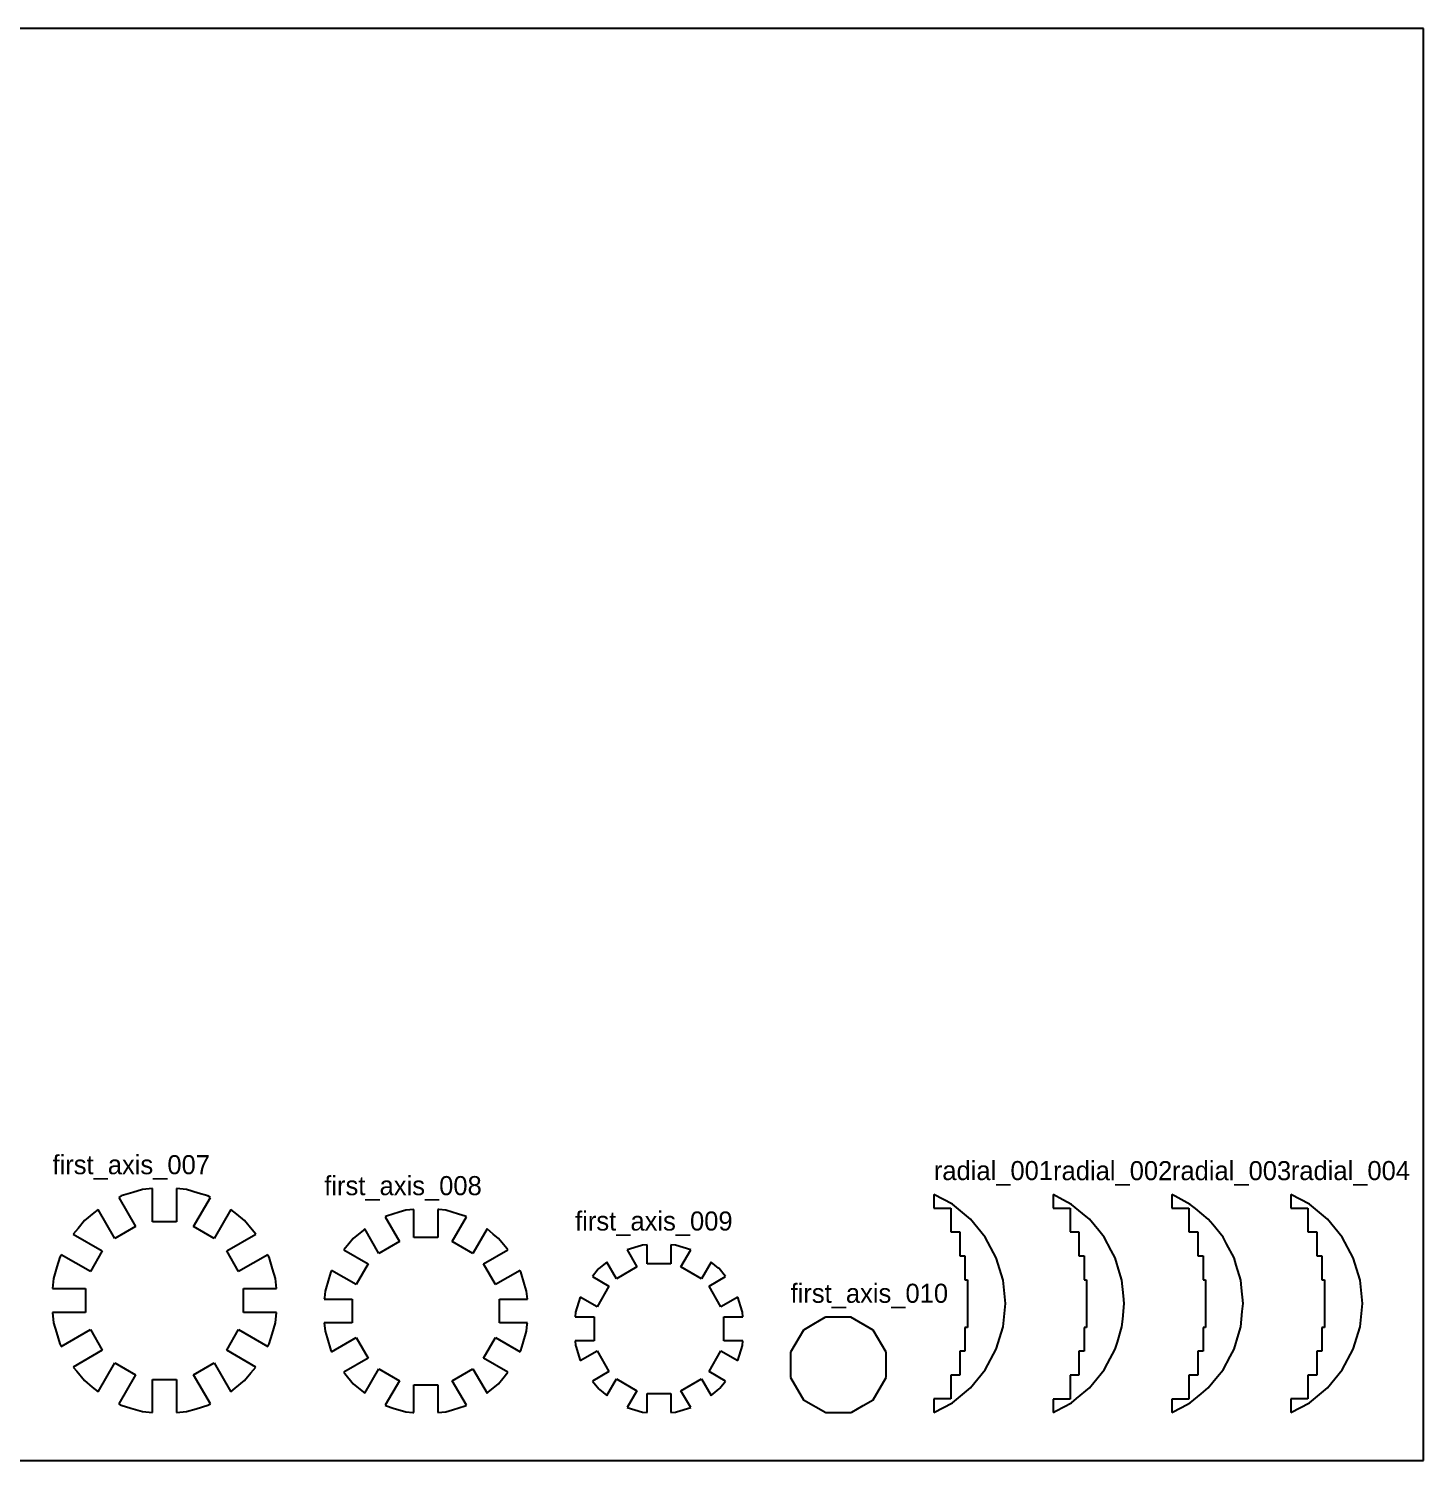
# Model space of a CAD drawing. Header units: metres. Extents: x 0 to 600, y 0 to 300.
# Drawn here: x 307.7 to 600, y 0 to 300 of the extents above; entities that cross this region are included whole.
import ezdxf

# ---------------------------------------------------------------- set-up
doc = ezdxf.new("R2010")
doc.units = ezdxf.units.M

msp = doc.modelspace()

# ---------------------------------------------------------------- linework, layer by layer
at = {"layer": 'first_axis_007'}
for p, q in [((327.119562, 55.395952), (326.59312, 55.114562)), ((326.59312, 55.114562), (330.115048, 49.014404)), ((329.54266, 56.130991), (327.119562, 55.395952)), ((331.570027, 56.745986), (329.54266, 56.130991)), ((333.698356, 56.955608), (331.570027, 56.745986)), ((333.698356, 50.004884), (333.698356, 56.955608)), ((338.718294, 56.953644), (338.698356, 56.955608)), ((338.698356, 56.955608), (338.698356, 50.004884)), ((340.826686, 56.745986), (338.718294, 56.953644)), ((343.249783, 56.010947), (340.826686, 56.745986)), ((342.281665, 49.014404), (345.803593, 55.114562)), ((345.27715, 55.395952), (343.249783, 56.010947)), ((345.803593, 55.114562), (345.27715, 55.395952)), ((321.380296, 51.859593), (319.422933, 50.253228)), ((322.274963, 52.593828), (321.380296, 51.859593)), ((325.78492, 46.514404), (322.274963, 52.593828)), ((350.12175, 52.593828), (346.611792, 46.514404)), ((351.336085, 51.597249), (350.12175, 52.593828)), ((352.97378, 50.253228), (351.336085, 51.597249)), ((318.078911, 48.615533), (317.082332, 47.401197)), ((319.422933, 50.253228), (318.078911, 48.615533)), ((330.115048, 49.014404), (325.78492, 46.514404)), ((338.698356, 50.004884), (333.698356, 50.004884)), ((346.611792, 46.514404), (342.281665, 49.014404)), ((354.580146, 48.295864), (352.97378, 50.253228)), ((355.314381, 47.401197), (354.580146, 48.295864)), ((317.082332, 47.401197), (323.161756, 43.89124)), ((349.234956, 43.89124), (355.314381, 47.401197)), ((314.280208, 42.556598), (313.665213, 40.529231)), ((314.561598, 43.083041), (314.280208, 42.556598)), ((320.661756, 39.561113), (314.561598, 43.083041)), ((323.161756, 43.89124), (320.661756, 39.561113)), ((351.734956, 39.561113), (349.234956, 43.89124)), ((357.835115, 43.083041), (351.734956, 39.561113)), ((358.116504, 42.556598), (357.835115, 43.083041)), ((358.851543, 40.133501), (358.116504, 42.556598)), ((313.665213, 40.529231), (312.930175, 38.106133)), ((359.466538, 38.106133), (358.851543, 40.133501)), ((312.930175, 38.106133), (312.722516, 35.997741)), ((359.67616, 35.977804), (359.466538, 38.106133)), ((312.722516, 35.997741), (312.720552, 35.977804)), ((312.720552, 35.977804), (319.671277, 35.977804)), ((319.671277, 35.977804), (319.671277, 30.977804)), ((352.725436, 30.977804), (352.725436, 35.977804)), ((352.725436, 35.977804), (359.67616, 35.977804)), ((319.671277, 30.977804), (312.720553, 30.977804)), ((312.720553, 30.977804), (312.930175, 28.849475)), ((359.67616, 30.977804), (352.725436, 30.977804)), ((359.466538, 28.849475), (359.674197, 30.957867)), ((359.674197, 30.957867), (359.67616, 30.977804)), ((312.930175, 28.849475), (313.54517, 26.822107)), ((314.561598, 23.872567), (320.661756, 27.394495)), ((320.661756, 27.394495), (323.161756, 23.064368)), ((349.234956, 23.064368), (351.734956, 27.394495)), ((351.734956, 27.394495), (357.835114, 23.872567)), ((358.731499, 26.426377), (359.466538, 28.849475)), ((313.54517, 26.822107), (314.280208, 24.39901)), ((314.280208, 24.39901), (314.561598, 23.872567)), ((357.835114, 23.872567), (358.116504, 24.39901)), ((358.116504, 24.39901), (358.731499, 26.426377)), ((323.161756, 23.064368), (317.082332, 19.554411)), ((355.314381, 19.554411), (349.234956, 23.064368)), ((317.082332, 19.554411), (317.816567, 18.659744)), ((317.816567, 18.659744), (319.422933, 16.70238)), ((322.274963, 14.361779), (325.784921, 20.441204)), ((325.784921, 20.441204), (330.115048, 17.941204)), ((342.281665, 17.941204), (346.611792, 20.441204)), ((346.611792, 20.441204), (350.121749, 14.36178)), ((352.97378, 16.70238), (354.317802, 18.340075)), ((354.317802, 18.340075), (355.314381, 19.554411)), ((319.422933, 16.70238), (321.060627, 15.358359)), ((321.060627, 15.358359), (322.274963, 14.361779)), ((330.115048, 17.941204), (326.59312, 11.841046)), ((333.698356, 16.950724), (338.698356, 16.950724)), ((333.698356, 10), (333.698356, 16.950724)), ((338.698356, 16.950724), (338.698356, 10)), ((345.803593, 11.841046), (342.281665, 17.941204)), ((350.121749, 14.36178), (351.016417, 15.096015)), ((351.016417, 15.096015), (352.97378, 16.70238)), ((326.59312, 11.841046), (327.119562, 11.559656)), ((327.119562, 11.559656), (329.14693, 10.944661)), ((329.14693, 10.944661), (331.570027, 10.209622)), ((331.570027, 10.209622), (333.678419, 10.001964)), ((333.678419, 10.001964), (333.698356, 10)), ((338.698356, 10), (340.826686, 10.209622)), ((340.826686, 10.209622), (342.854053, 10.824617)), ((342.854053, 10.824617), (345.27715, 11.559656)), ((345.27715, 11.559656), (345.803593, 11.841046))]:
    msp.add_line(p, q, dxfattribs=at)
at = {"layer": 'first_axis_008'}
for p, q in [((382.720334, 51.173576), (382.446669, 51.027299)), ((382.446669, 51.027299), (385.422267, 45.873413)), ((385.366401, 51.976252), (382.720334, 51.173576)), ((386.759085, 52.398719), (385.366401, 51.976252)), ((388.459245, 52.56617), (386.759085, 52.398719)), ((388.459245, 46.712805), (388.459245, 52.56617)), ((393.711063, 52.541368), (393.459245, 52.56617)), ((393.459245, 52.56617), (393.459245, 46.712805)), ((395.159406, 52.398719), (393.711063, 52.541368)), ((397.805473, 51.596042), (395.159406, 52.398719)), ((396.496224, 45.873413), (399.471821, 51.027299)), ((399.198157, 51.173576), (397.805473, 51.596042)), ((399.471821, 51.027299), (399.198157, 51.173576)), ((377.873198, 48.26079), (375.735722, 46.506608)), ((378.142711, 48.481973), (377.873198, 48.26079)), ((381.09214, 43.373413), (378.142711, 48.481973)), ((403.775779, 48.481973), (400.826351, 43.373413)), ((405.057767, 47.429873), (403.775779, 48.481973)), ((374.812457, 45.381607), (373.760358, 44.099619)), ((375.735722, 46.506608), (374.812457, 45.381607)), ((385.422267, 45.873413), (381.09214, 43.373413)), ((393.459245, 46.712805), (388.459245, 46.712805)), ((400.826351, 43.373413), (396.496224, 45.873413)), ((406.182769, 46.506608), (405.057767, 47.429873)), ((407.93695, 44.369132), (406.182769, 46.506608)), ((373.760358, 44.099619), (378.868917, 41.150191)), ((403.049574, 41.150191), (408.158133, 44.099619)), ((408.158133, 44.099619), (407.93695, 44.369132)), ((371.068754, 39.521996), (370.646288, 38.129312)), ((371.215031, 39.795661), (371.068754, 39.521996)), ((376.368917, 36.820064), (371.215031, 39.795661)), ((378.868917, 41.150191), (376.368917, 36.820064)), ((405.549574, 36.820064), (403.049574, 41.150191)), ((410.70346, 39.795661), (405.549574, 36.820064)), ((410.849736, 39.521996), (410.70346, 39.795661)), ((411.652413, 36.87593), (410.849736, 39.521996)), ((370.646288, 38.129312), (369.843612, 35.483246)), ((412.074879, 35.483246), (411.652413, 36.87593)), ((369.700963, 34.034903), (369.676161, 33.783085)), ((369.676161, 33.783085), (375.529525, 33.783085)), ((369.843612, 35.483246), (369.700963, 34.034903)), ((375.529525, 33.783085), (375.529525, 28.783085)), ((406.388966, 28.783085), (406.388966, 33.783085)), ((406.388966, 33.783085), (412.242331, 33.783085)), ((412.242331, 33.783085), (412.074879, 35.483246)), ((375.529525, 28.783085), (369.67616, 28.783085)), ((369.67616, 28.783085), (369.843612, 27.082925)), ((369.843612, 27.082925), (370.266078, 25.690241)), ((412.24233, 28.783085), (406.388966, 28.783085)), ((411.272203, 24.436858), (412.074879, 27.082925)), ((412.074879, 27.082925), (412.217528, 28.531268)), ((412.217528, 28.531268), (412.24233, 28.783085)), ((370.266078, 25.690241), (371.068754, 23.044174)), ((371.215031, 22.770509), (376.368917, 25.746107)), ((376.368917, 25.746107), (378.868917, 21.415979)), ((403.049574, 21.415979), (405.549574, 25.746106)), ((405.549574, 25.746106), (410.70346, 22.770509)), ((410.849736, 23.044174), (411.272203, 24.436858)), ((371.068754, 23.044174), (371.215031, 22.770509)), ((378.868917, 21.415979), (373.760357, 18.466551)), ((408.158133, 18.466551), (403.049574, 21.415979)), ((410.70346, 22.770509), (410.849736, 23.044174)), ((373.760357, 18.466551), (373.981541, 18.197038)), ((373.981541, 18.197038), (375.735722, 16.059562)), ((378.142712, 14.084197), (381.09214, 19.192757)), ((381.09214, 19.192757), (385.422267, 16.692757)), ((396.496224, 16.692757), (400.826351, 19.192757)), ((400.826351, 19.192757), (403.775779, 14.084197)), ((407.106033, 17.184563), (408.158133, 18.466551)), ((375.735722, 16.059562), (376.860724, 15.136297)), ((376.860724, 15.136297), (378.142712, 14.084197)), ((385.422267, 16.692757), (382.446669, 11.538871)), ((388.459245, 10), (388.459245, 15.853365)), ((388.459245, 15.853365), (393.459245, 15.853365)), ((393.459245, 15.853365), (393.459245, 10)), ((399.471821, 11.538871), (396.496224, 16.692757)), ((404.045292, 14.305381), (406.182769, 16.059562)), ((406.182769, 16.059562), (407.106033, 17.184563)), ((403.775779, 14.084197), (404.045292, 14.305381)), ((382.446669, 11.538871), (382.720334, 11.392594)), ((382.720334, 11.392594), (384.113018, 10.970128)), ((384.113018, 10.970128), (386.759085, 10.167452)), ((386.759085, 10.167452), (388.207428, 10.024802)), ((388.207428, 10.024802), (388.459245, 10)), ((393.459245, 10), (395.159406, 10.167452)), ((395.159406, 10.167452), (396.55209, 10.589918)), ((396.55209, 10.589918), (399.198157, 11.392594)), ((399.198157, 11.392594), (399.471821, 11.538871))]:
    msp.add_line(p, q, dxfattribs=at)
at = {"layer": 'first_axis_009'}
for p, q in [((436.159516, 45.00278), (433.169381, 44.095734)), ((436.342393, 45.058256), (436.159516, 45.00278)), ((437.319581, 45.1545), (436.342393, 45.058256)), ((437.319581, 41.154053), (437.319581, 45.1545)), ((443.296769, 45.058256), (442.319581, 45.1545)), ((442.319581, 45.1545), (442.319581, 41.154053)), ((446.457454, 44.099473), (443.296769, 45.058256)), ((433.169381, 44.095734), (435.209262, 40.562556)), ((444.429899, 40.562556), (446.46978, 44.095734)), ((446.46978, 44.095734), (446.457454, 44.099473)), ((427.095242, 40.032626), (425.857822, 38.524827)), ((427.216478, 40.180353), (427.095242, 40.032626)), ((428.872004, 41.539009), (427.216478, 40.180353)), ((430.879135, 38.062556), (428.872004, 41.539009)), ((435.209262, 40.562556), (430.879135, 38.062556)), ((442.319581, 41.154053), (437.319581, 41.154053)), ((448.760026, 38.062556), (444.429899, 40.562556)), ((450.767157, 41.539009), (448.760026, 38.062556)), ((452.274957, 40.301589), (450.767157, 41.539009)), ((452.422684, 40.180353), (452.274957, 40.301589)), ((453.781339, 38.524827), (452.422684, 40.180353)), ((425.857822, 38.524827), (429.334275, 36.517696)), ((429.334275, 36.517696), (426.834275, 32.187569)), ((450.304887, 36.517696), (453.781339, 38.524827)), ((452.804887, 32.187569), (450.304887, 36.517696)), ((423.297358, 34.215123), (422.338575, 31.054438)), ((423.301097, 34.22745), (423.297358, 34.215123)), ((426.834275, 32.187569), (423.301097, 34.22745)), ((456.338064, 34.22745), (452.804887, 32.187569)), ((457.245111, 31.237315), (456.338064, 34.22745)), ((422.338575, 31.054438), (422.242331, 30.07725)), ((422.242331, 30.07725), (426.242778, 30.07725)), ((426.242778, 30.07725), (426.242778, 25.07725)), ((453.396384, 25.07725), (453.396384, 30.07725)), ((453.396384, 30.07725), (457.396831, 30.07725)), ((457.300586, 31.054438), (457.245111, 31.237315)), ((457.396831, 30.07725), (457.300586, 31.054438)), ((426.242778, 25.07725), (422.242331, 25.07725)), ((422.242331, 25.07725), (422.338575, 24.100062)), ((422.338575, 24.100062), (422.394051, 23.917185)), ((457.396831, 25.07725), (453.396384, 25.07725)), ((456.341803, 20.939377), (457.300586, 24.100062)), ((457.300586, 24.100062), (457.396831, 25.07725)), ((422.394051, 23.917185), (423.301097, 20.927051)), ((423.301097, 20.927051), (426.834275, 22.966932)), ((426.834275, 22.966932), (429.334275, 18.636804)), ((450.304887, 18.636804), (452.804887, 22.966932)), ((452.804887, 22.966932), (456.338064, 20.927051)), ((429.334275, 18.636804), (425.857822, 16.629674)), ((453.781339, 16.629674), (450.304887, 18.636804)), ((456.338064, 20.927051), (456.341803, 20.939377)), ((425.857822, 16.629674), (427.216478, 14.974147)), ((428.872004, 13.615492), (430.879135, 17.091944)), ((430.879135, 17.091944), (435.209262, 14.591944)), ((444.429899, 14.591944), (448.760026, 17.091944)), ((448.760026, 17.091944), (450.767157, 13.615492)), ((452.422684, 14.974147), (452.54392, 15.121874)), ((452.54392, 15.121874), (453.781339, 16.629674)), ((427.216478, 14.974147), (427.364205, 14.852911)), ((427.364205, 14.852911), (428.872004, 13.615492)), ((435.209262, 14.591944), (433.169381, 11.058767)), ((437.319581, 10), (437.319581, 14.000447)), ((437.319581, 14.000447), (442.319581, 14.000447)), ((442.319581, 14.000447), (442.319581, 10)), ((446.46978, 11.058767), (444.429899, 14.591944)), ((450.767157, 13.615492), (452.422684, 14.974147)), ((433.169381, 11.058767), (433.181707, 11.055028)), ((433.181707, 11.055028), (436.342393, 10.096245)), ((436.342393, 10.096245), (437.319581, 10)), ((442.319581, 10), (443.296769, 10.096245)), ((443.296769, 10.096245), (443.479646, 10.15172)), ((443.479646, 10.15172), (446.46978, 11.058767))]:
    msp.add_line(p, q, dxfattribs=at)
at = {"layer": 'first_axis_010'}
for p, q in [((474.768251, 30.014101), (474.576857, 29.903599)), ((480.039511, 30.014101), (474.768251, 30.014101)), ((484.712805, 27.315973), (480.039511, 30.014101)), ((470.094958, 27.315974), (467.396831, 22.64268)), ((472.225803, 28.546217), (470.094958, 27.315974)), ((474.576857, 29.903599), (472.225803, 28.546217)), ((487.410932, 22.642681), (484.712805, 27.315973)), ((467.396831, 22.64268), (467.396831, 17.37142)), ((487.410932, 17.37142), (487.410932, 22.642681)), ((467.396831, 17.37142), (470.094958, 12.698127)), ((484.712804, 12.698127), (487.410932, 17.37142)), ((470.094958, 12.698127), (474.768251, 10)), ((482.58196, 11.467883), (484.712804, 12.698127)), ((474.768251, 10), (480.039512, 10)), ((480.039512, 10), (480.230905, 10.110501)), ((480.230905, 10.110501), (482.58196, 11.467883))]:
    msp.add_line(p, q, dxfattribs=at)
at = {"layer": 'radial_001'}
for p, q in [((501.293137, 53.648564), (497.410932, 55.723646)), ((497.410932, 55.723646), (497.410932, 52.861823)), ((497.410932, 52.861823), (500.980684, 52.861823)), ((500.980684, 52.861823), (500.980684, 47.861823)), ((505.081551, 50.539493), (501.293137, 53.648564)), ((508.190623, 46.751079), (505.081551, 50.539493)), ((500.980684, 47.861823), (502.833602, 47.861823)), ((502.833602, 47.861823), (502.833602, 42.861823)), ((510.50087, 42.428909), (508.190623, 46.751079)), ((502.833602, 42.861823), (503.930961, 42.861823)), ((503.930961, 42.861823), (503.930961, 37.861823)), ((511.923514, 37.739081), (510.50087, 42.428909)), ((503.930961, 37.861823), (504.445831, 37.861823)), ((504.445831, 37.861823), (504.445831, 27.861823)), ((512.403881, 32.861823), (511.923514, 37.739081)), ((511.923514, 27.984565), (512.403881, 32.861823)), ((504.445831, 27.861823), (503.930961, 27.861823)), ((503.930961, 27.861823), (503.930961, 22.861823)), ((510.50087, 23.294737), (511.923514, 27.984565)), ((503.930961, 22.861823), (502.833602, 22.861823)), ((502.833602, 22.861823), (502.833602, 17.861823)), ((508.190623, 18.972567), (510.50087, 23.294737)), ((505.081551, 15.184153), (508.190623, 18.972567)), ((502.833602, 17.861823), (500.980684, 17.861823)), ((500.980684, 17.861823), (500.980684, 12.861823)), ((501.293137, 12.075082), (505.081551, 15.184153)), ((500.980684, 12.861823), (497.410932, 12.861823)), ((497.410932, 12.861823), (497.410932, 10)), ((497.410932, 10), (501.293137, 12.075082))]:
    msp.add_line(p, q, dxfattribs=at)
at = {"layer": 'radial_002'}
for p, q in [((524.43717, 54.610709), (522.403881, 55.702198)), ((522.403881, 55.702198), (522.403881, 52.851099)), ((526.249486, 53.637841), (524.43717, 54.610709)), ((522.403881, 52.851099), (525.970471, 52.851099)), ((525.970471, 52.851099), (525.970471, 47.851099)), ((528.55277, 51.739454), (526.249486, 53.637841)), ((530.021678, 50.528769), (528.55277, 51.739454)), ((531.969675, 48.144918), (530.021678, 50.528769)), ((533.117434, 46.740355), (531.969675, 48.144918)), ((525.970471, 47.851099), (527.823791, 47.851099)), ((527.823791, 47.851099), (527.823791, 42.851099)), ((534.595087, 43.963971), (533.117434, 46.740355)), ((527.823791, 42.851099), (528.916451, 42.851099)), ((528.916451, 42.851099), (528.916451, 37.851099)), ((535.417789, 42.418185), (534.595087, 43.963971)), ((536.342471, 39.356812), (535.417789, 42.418185)), ((536.834342, 37.728357), (536.342471, 39.356812)), ((528.916451, 37.851099), (529.429117, 37.851099)), ((529.429117, 37.851099), (529.429117, 32.851099)), ((537.150918, 34.500286), (536.834342, 37.728357)), ((537.312653, 32.851099), (537.150918, 34.500286)), ((529.429117, 32.851099), (529.429116, 32.851099)), ((529.429116, 32.851099), (529.429116, 27.851099)), ((536.99195, 29.580943), (537.312653, 32.851099)), ((529.429116, 27.851099), (528.916451, 27.851099)), ((528.916451, 27.851099), (528.916451, 22.851099)), ((535.87201, 24.787817), (536.834342, 27.973841)), ((536.834342, 27.973841), (536.99195, 29.580943)), ((535.417789, 23.284013), (535.87201, 24.787817)), ((528.916451, 22.851099), (527.823791, 22.851099)), ((527.823791, 22.851099), (527.823791, 17.851099)), ((533.832381, 20.305166), (535.417789, 23.284013)), ((530.946691, 16.305409), (533.117434, 18.961844)), ((533.117434, 18.961844), (533.832381, 20.305166)), ((527.823791, 17.851099), (525.970471, 17.851099)), ((525.970471, 17.851099), (525.970471, 12.851099)), ((527.315057, 12.94261), (530.021678, 15.17343)), ((530.021678, 15.17343), (530.946691, 16.305409)), ((525.970471, 12.851099), (522.403881, 12.851099)), ((522.403881, 12.851099), (522.403881, 10)), ((523.050082, 10.346887), (526.249486, 12.064358)), ((526.249486, 12.064358), (527.315057, 12.94261)), ((522.403881, 10), (523.050082, 10.346887))]:
    msp.add_line(p, q, dxfattribs=at)
at = {"layer": 'radial_003'}
for p, q in [((547.958854, 55.355312), (547.312653, 55.702198)), ((547.312653, 55.702198), (547.312653, 52.851099)), ((551.158258, 53.637841), (547.958854, 55.355312)), ((547.312653, 52.851099), (550.879243, 52.851099)), ((550.879243, 52.851099), (550.879243, 47.851099)), ((552.223829, 52.759588), (551.158258, 53.637841)), ((554.93045, 50.528769), (552.223829, 52.759588)), ((555.855463, 49.396789), (554.93045, 50.528769)), ((558.026206, 46.740355), (555.855463, 49.396789)), ((550.879243, 47.851099), (552.732563, 47.851099)), ((552.732563, 47.851099), (552.732563, 42.851099)), ((558.741153, 45.397033), (558.026206, 46.740355)), ((560.326561, 42.418185), (558.741153, 45.397033)), ((552.732563, 42.851099), (553.825223, 42.851099)), ((553.825223, 42.851099), (553.825223, 37.851099)), ((560.780782, 40.914381), (560.326561, 42.418185)), ((561.743114, 37.728357), (560.780782, 40.914381)), ((553.825223, 37.851099), (554.337888, 37.851099)), ((554.337888, 37.851099), (554.337888, 32.851099)), ((561.900722, 36.121256), (561.743114, 37.728357)), ((562.221425, 32.851099), (561.900722, 36.121256)), ((554.337888, 32.851099), (554.337888, 32.851099)), ((554.337888, 32.851099), (554.337888, 27.851099)), ((561.743114, 27.973841), (562.05969, 31.201913)), ((562.05969, 31.201913), (562.221425, 32.851099)), ((554.337888, 27.851099), (553.825223, 27.851099)), ((553.825223, 27.851099), (553.825223, 22.851099)), ((561.251243, 26.345387), (561.743114, 27.973841)), ((560.326561, 23.284013), (561.251243, 26.345387)), ((553.825223, 22.851099), (552.732563, 22.851099)), ((552.732563, 22.851099), (552.732563, 17.851099)), ((558.026206, 18.961844), (559.503859, 21.738227)), ((559.503859, 21.738227), (560.326561, 23.284013)), ((556.878447, 17.55728), (558.026206, 18.961844)), ((552.732563, 17.851099), (550.879243, 17.851099)), ((550.879243, 17.851099), (550.879243, 12.851099)), ((553.461542, 13.962744), (554.93045, 15.17343)), ((554.93045, 15.17343), (556.878447, 17.55728)), ((550.879243, 12.851099), (547.312653, 12.851099)), ((547.312653, 12.851099), (547.312653, 10)), ((549.345942, 11.091489), (551.158258, 12.064358)), ((551.158258, 12.064358), (553.461542, 13.962744)), ((547.312653, 10), (549.345942, 11.091489))]:
    msp.add_line(p, q, dxfattribs=at)
at = {"layer": 'radial_004'}
for p, q in [((576.10363, 53.648564), (572.221425, 55.723646)), ((572.221425, 55.723646), (572.221425, 52.861823)), ((572.221425, 52.861823), (575.791178, 52.861823)), ((575.791178, 52.861823), (575.791178, 47.861823)), ((579.892044, 50.539493), (576.10363, 53.648564)), ((583.001116, 46.751079), (579.892044, 50.539493)), ((575.791178, 47.861823), (577.644095, 47.861823)), ((577.644095, 47.861823), (577.644095, 42.861823)), ((585.311364, 42.428909), (583.001116, 46.751079)), ((577.644095, 42.861823), (578.741454, 42.861823)), ((578.741454, 42.861823), (578.741454, 37.861823)), ((586.734007, 37.739081), (585.311364, 42.428909)), ((578.741454, 37.861823), (579.256324, 37.861823)), ((579.256324, 37.861823), (579.256324, 27.861823)), ((587.214375, 32.861823), (586.734007, 37.739081)), ((586.734007, 27.984565), (587.214375, 32.861823)), ((579.256324, 27.861823), (578.741454, 27.861823)), ((578.741454, 27.861823), (578.741454, 22.861823)), ((585.311364, 23.294737), (586.734007, 27.984565)), ((578.741454, 22.861823), (577.644095, 22.861823)), ((577.644095, 22.861823), (577.644095, 17.861823)), ((583.001116, 18.972567), (585.311364, 23.294737)), ((579.892044, 15.184153), (583.001116, 18.972567)), ((577.644095, 17.861823), (575.791178, 17.861823)), ((575.791178, 17.861823), (575.791178, 12.861823)), ((576.10363, 12.075082), (579.892044, 15.184153)), ((575.791178, 12.861823), (572.221425, 12.861823)), ((572.221425, 12.861823), (572.221425, 10)), ((572.221425, 10), (576.10363, 12.075082))]:
    msp.add_line(p, q, dxfattribs=at)
at = {"layer": 'sheet_boundary'}
for p, q in [((600, 300), (0, 300)), ((600, 0), (600, 300)), ((0, 0), (600, 0))]:
    msp.add_line(p, q, dxfattribs=at)

# ---------------------------------------------------------------- texts
at = {"layer": 'first_axis_007'}
msp.add_text('first_axis_007', height=4, dxfattribs=at).set_placement((312.720552, 59.955608))
at = {"layer": 'first_axis_008'}
msp.add_text('first_axis_008', height=4, dxfattribs=at).set_placement((369.67616, 55.56617))
at = {"layer": 'first_axis_009'}
msp.add_text('first_axis_009', height=4, dxfattribs=at).set_placement((422.242331, 48.1545))
at = {"layer": 'first_axis_010'}
msp.add_text('first_axis_010', height=4, dxfattribs=at).set_placement((467.396831, 33.014101))
at = {"layer": 'radial_001'}
msp.add_text('radial_001', height=4, dxfattribs=at).set_placement((497.410932, 58.723646))
at = {"layer": 'radial_002'}
msp.add_text('radial_002', height=4, dxfattribs=at).set_placement((522.403881, 58.702198))
at = {"layer": 'radial_003'}
msp.add_text('radial_003', height=4, dxfattribs=at).set_placement((547.312653, 58.702198))
at = {"layer": 'radial_004'}
msp.add_text('radial_004', height=4, dxfattribs=at).set_placement((572.221425, 58.723646))

doc.saveas('drawing.dxf')
